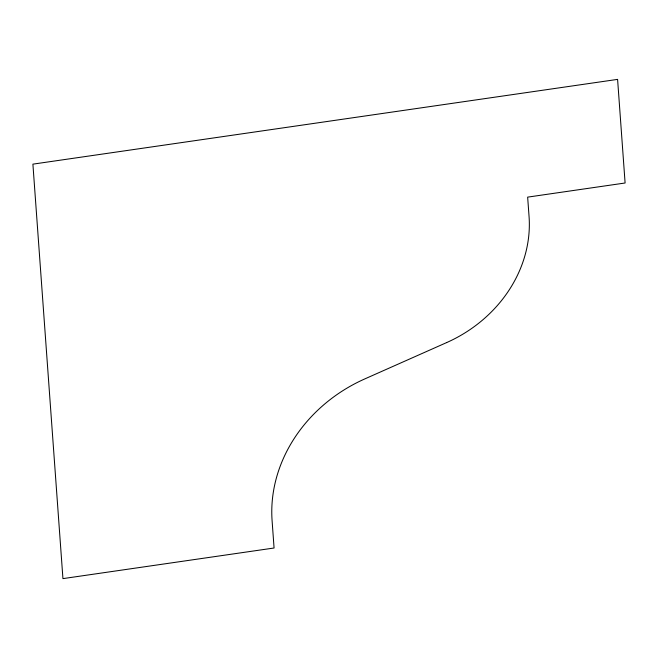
<?xml version="1.0" encoding="UTF-8"?>
<svg xmlns="http://www.w3.org/2000/svg" width="658" height="658" viewBox="0 0 658 658"><rect width="100%" height="100%" fill="white"/><g stroke="black" fill="none" stroke-linecap="round" stroke-linejoin="round"><path stroke-width="0.99" d="M446.659 342.579L364.795 378.918A149.218 131.871 -24 0 0 272.091 520.659L274.073 548.007L62.938 578.621L32.9 164.146L617.591 79.379L625.1 182.998L527.65 197.129L529.065 216.589A132.636 117.223 -24 0 1 446.659 342.579"/></g></svg>
